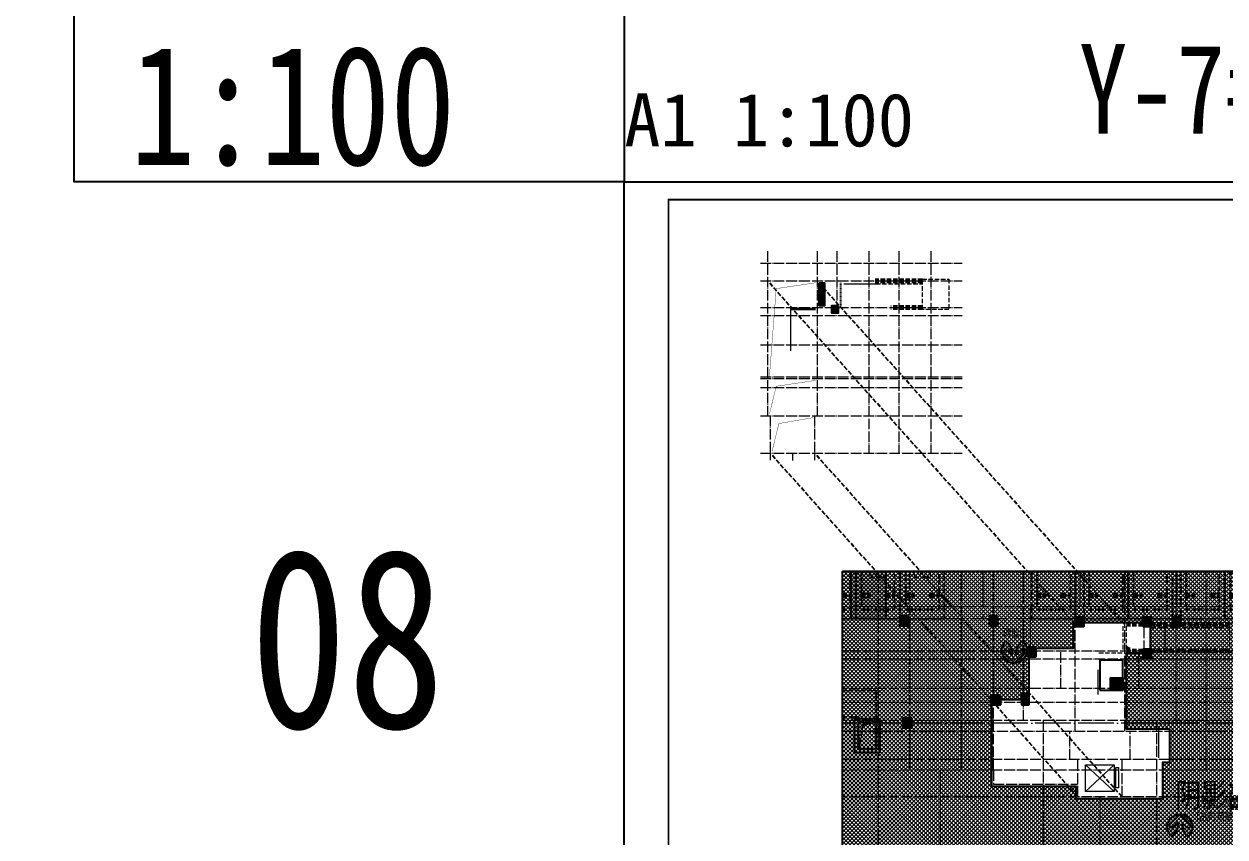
# Model space of a CAD drawing. Extents: x -518115 to 389031, y -231062 to 1628073.
# Drawn here: x -34811 to 32868, y 742162 to 787961 of the extents above; entities that cross this region are included whole.
import ezdxf
from ezdxf.xclip import XClip

# ---------------------------------------------------------------- set-up
doc = ezdxf.new("R2010")
doc.units = 0
doc.header["$LTSCALE"] = 1000
doc.header["$MEASUREMENT"] = 0
doc.header["$XCLIPFRAME"] = 0
for name, pattern in [('#P_--_20B1_001_t3$0$DASH', [0.35, 0.25, -0.1]), ('5、6、7#楼参照$0$DASH', [0.35, 0.25, -0.1]), ('__DASH', [0.35, 0.25, -0.1]), ('DASH', [0.35, 0.25, -0.1]), ('DOTE', [2.4200000000000004, 2, -0.2, 0.02, -0.2]), ('HIDDEN', [0.375, 0.25, -0.125])]:
    doc.linetypes.add(name, pattern=pattern)
for name, color, linetype in [('0-R-口部编号', 211, 'Continuous'), ('0-R-风井', 2, 'Continuous'), ('0-R疏散口', 20, 'Continuous'), ('HS-A-停车位（标准）', 9, 'Continuous'), ('text', 7, 'Continuous'), ('VPIPE-雨水', 4, 'DASH'), ('人防集水坑', 11, 'Continuous'), ('图框', 140, 'Continuous'), ('审核', 1, 'Continuous'), ('排水', 155, 'Continuous'), ('疏散口', 20, 'Continuous')]:
    doc.layers.add(name, color=color, linetype=linetype)
for name, color, linetype, lineweight in [('3.5方案汇报，与郭总、侯月琴确定户型_t8$0$STAIR', 2, 'Continuous', 18), ('AE-PARKING', 70, '5、6、7#楼参照$0$DASH', 13), ('DOTE', 19, 'DOTE', 9), ('PUB_HATCH', 8, 'Continuous', 9), ('STAIR', 2, 'Continuous', 18), ('WINDOW', 144, 'Continuous', 15), ('填充', 251, 'Continuous', 5), ('平面-看线', 45, 'Continuous', 15), ('砼柱', 2, 'Continuous', 35)]:
    doc.layers.add(name, color=color, linetype=linetype, lineweight=lineweight)
doc.layers.add('yichutu', color=7, linetype='Continuous', true_color=0xffffff, plot=False)
doc.styles.add('-宋体', font='', dxfattribs={"width": 0.8})
doc.styles.add('_TCH_LABEL', font='')
doc.styles.add('黑体', font='')
doc.styles.get('-宋体').set_extended_font_data('SimSun')
doc.styles.get('_TCH_LABEL').set_extended_font_data('SimHei')
doc.styles.get('黑体').set_extended_font_data('SimHei')

# ---------------------------------------------------------------- blocks, each defined once
blk = doc.blocks.new('A$C27F3146B')
at = {"layer": '填充'}
h = blk.add_hatch(dxfattribs=at)
h.set_pattern_fill('ANSI37', color=196, scale=100, style=0)
h.set_pattern_definition([(45, (794705.0482087337, -474761.836884725), (-112.2532015133644, 112.2532015133644), []), (135, (794705.0482087337, -474761.836884725), (-112.2532015133644, -112.2532015133644), [])])
h.paths.add_polyline_path([(-78047.84475281695, 55598.90015378612), (-78047.85200551234, 57298.90015371813), (-82397.59764430451, 57298.88886980753), (-82397.57740098215, 55848.72669994313), (-84897.74149149947, 55848.69179927575), (-84897.31819881557, 52948.48577278893), (-86997.40124058141, 52948.49894836586), (-86997.40124164626, 48098.93467437138), (-82247.59509259823, 48098.93467553495), (-82247.59469583607, 47398.67218604649), (-77347.6586801185, 47398.74348848069), (-77347.65639086242, 49448.75700905488), (-76947.70231039904, 49448.5724530851), (-76947.70459957013, 51298.82272938214), (-79397.59098087589, 51298.91482383938), (-79397.58403470763, 55598.9001538108)], flags=16)
h.paths.add_polyline_path([(-95397.5944704545, 60198.66328091751), (-41397.60760291317, 60198.66328091751), (-41397.60760291317, 40698.66328209429), (-95397.5944704545, 40698.66328209429)])
h.paths.add_polyline_path([(-53797.84047504084, 56449.04526330455), (-53797.84153436753, 57347.78367693926), (-58647.13931421598, 57349.5562753409), (-58647.14119221899, 55599.06377967045), (-57397.40287573857, 55599.06377969723), (-57397.54966125952, 51398.92680933018), (-61997.54312509682, 51398.92534992861), (-61997.54097755975, 48098.93429520761), (-57247.5488927199, 48098.93429536722), (-57247.54889756569, 47398.66799896699), (-54547.54889650829, 47398.66799897735), (-54547.5488965119, 49448.67160967493), (-51347.57692765247, 49448.65619971009), (-51347.56376758742, 53748.67191079649), (-51847.51493034093, 53748.65746757895), (-51847.52167625376, 56448.99989374139)], flags=16)
at = {"layer": '填充', "color": 196}
for points in [[(-95397.5944704545, 60198.66328091751), (-41397.60760291317, 60198.66328091751), (-41397.60760291317, 40698.66328209429), (-95397.5944704545, 40698.66328209429)], [(-78047.84475281695, 55598.90015378612), (-78047.85200551234, 57298.90015371813), (-82397.59764430451, 57298.88886980753), (-82397.57740098215, 55848.72669994313), (-84897.74149149947, 55848.69179927575), (-84897.31819881557, 52948.48577278893), (-86997.40124058141, 52948.49894836586), (-86997.40124164626, 48098.93467437138), (-82247.59509259823, 48098.93467553495), (-82247.59469583607, 47398.67218604649), (-77347.6586801185, 47398.74348848069), (-77347.65639086242, 49448.75700905488), (-76947.70231039904, 49448.5724530851), (-76947.70459957013, 51298.82272938214), (-79397.59098087589, 51298.91482383938), (-79397.58403470763, 55598.9001538108)]]:
    blk.add_lwpolyline(points, close=True, dxfattribs=at)
blk = doc.blocks.new('A$C25A378E3')
at = {"layer": 'HS-A-停车位（标准）', "linetype": 'DASH'}
for p, q in [((299.9288666398497, 4280.200665866025), (299.9276344913524, 4120.200664976728)), ((299.9276344913524, 4120.200664976728), (799.9273485837039, 4120.008946264163)), ((299.9282505712472, 4200.200665451237), (799.9279646449722, 4200.00894667895)), ((299.9288666398497, 4280.200665866025), (799.9285807174165, 4280.00894703425)), ((799.9285807174165, 4280.00894703425), (799.9273485837039, 4120.008946264163)), ((1699.929113851395, 4280.193678615266), (1699.927881702897, 4120.19367778569)), ((1699.927881702897, 4120.19367778569), (2199.927595795365, 4120.001958953799)), ((1699.928497782676, 4200.193678200361), (2199.928211856517, 4200.001959428308)), ((1699.929113851395, 4280.193678615266), (2199.928827928961, 4280.001959843212)), ((2199.928827928961, 4280.001959843212), (2199.927595795365, 4120.001958953799)), ((300.0205537431175, 1700.046125917463), (-199.9740653929766, 2550.049336581258)), ((2200.020893819514, 1700.035927985562), (2700.026429273654, 2550.032717227354))]:
    blk.add_line(p, q, dxfattribs=at)
for points in [[(1.164153218269348e-10, 5499.999999999884), (2499.999999842257, 5499.971898506512), (2499.938176556607, -0.02810114610474557), (-0.06182328553404659, 3.472669050097466e-07)], [(299.9943796824664, 4999.996627852321), (2199.994379562442, 4999.975270717288), (2199.938176575466, -0.02472896687686443), (299.9381766954903, -0.003371831844560802)]]:
    blk.add_lwpolyline(points, close=True, dxfattribs=at)
blk = doc.blocks.new('TYUIYOIUO')
at = {"layer": '0-R-风井', "linetype": '__DASH'}
for p, q in [((-220495.2604517784, 794766.7156419335), (-212859.8629011378, 794766.7156419335)), ((-212859.8629011378, 794766.7156419335), (-212859.8629011379, 792966.6619020574)), ((-220495.2604517784, 793266.7156419335), (-213859.8629011378, 793266.7156419335)), ((-213859.8629011378, 793266.7156419335), (-213859.8629011379, 792966.6619020574)), ((-213859.8629011379, 792966.6619020574), (-213859.8629011379, 791466.6619020574)), ((-212859.8629011379, 792966.6619020574), (-213859.8629011379, 792966.6619020574)), ((-212859.8629011379, 791466.6619020574), (-212859.8629011379, 792966.6619020574)), ((-213859.8629011379, 791466.6619020574), (-212859.8629011379, 791466.6619020574)), ((-212859.8629011379, 791466.6619020574), (-213859.8629011379, 791466.6619020574))]:
    blk.add_line(p, q, dxfattribs=at)
blk.add_lwpolyline([(-212859.873652828, 792966.6619020574), (-213625.1434895012, 792789.1179162799), (-213859.8629011379, 791466.6619020574)], dxfattribs=at)
blk = doc.blocks.new('A$C1DD019F9')
at = {"layer": '疏散口'}
h = blk.add_hatch(color=256, dxfattribs=at)
edge = h.paths.add_edge_path()
edge.add_line((1657.837590239942, 3315.723901660649), (367.3306208625436, 2025.216944172512))
edge.add_arc((562.7390984487897, 1829.808464785995), 276.3493204781321, 134.999999736071, 315.0000450135555)
edge.add_line((758.1477304548025, 1634.400139819365), (1381.488251060247, 2257.740654682275))
edge.add_arc((-487.2515846193137, 1989.868379143272), 1887.841129295078, -24.12321173134552, 8.157426411511608, ccw=False)
edge.add_arc((-487.2518275084583, 1989.868449001487), 1887.841379523462, 303.5961554791981, 335.8767893464231, ccw=False)
edge.add_arc((1657.83757689014, 1657.627985069564), 1658.095916591085, 89.99999953869542, 228.4172749558772, ccw=False)
h = blk.add_hatch(color=256, dxfattribs=at)
edge = h.paths.add_edge_path()
edge.add_line((1657.837590239942, 3315.723901660649), (2948.344559617341, 2025.216944172512))
edge.add_arc((2752.936082031095, 1829.808464785995), 276.3493204781321, -135.00004501355562, 45.000000263928996, ccw=False)
edge.add_line((2557.527450025082, 1634.400139819365), (1934.186929419636, 2257.740654682275))
edge.add_arc((3802.926765099197, 1989.868379143272), 1887.841129295078, 171.8425735884883, 204.1232117313454)
edge.add_arc((3802.927007988342, 1989.868449001489), 1887.841379523464, 204.123210653577, 236.403844520802)
edge.add_arc((1657.837603589745, 1657.627985069564), 1658.095916591085, 311.5827250441228, 450.0000004613047)
for points in [[(1657.837590239942, 3315.723901660649), (367.3306208625437, 2025.216944172512, 1.000000395120669), (758.1477304548025, 1634.400139819365), (1381.488251060247, 2257.740654682275, -0.1417897514410627), (1235.721885070204, 1218.307265423704, -0.141789732410033), (557.3581269979476, 417.3751685111782, -0.6899650482418342), (1657.837590239942, 3315.723901660649)], [(1657.837590239942, 3315.723901660649), (2948.344559617341, 2025.216944172512, -1.000000395120669), (2557.527450025082, 1634.400139819365), (1934.186929419636, 2257.740654682275, 0.1417897514410627), (2079.953295409679, 1218.307265423704, 0.141789732410033), (2758.317053481937, 417.3751685111782, 0.6899650482418342), (1657.837590239942, 3315.723901660649)]]:
    blk.add_lwpolyline(points, format="xyb", close=True, dxfattribs=at)
blk = doc.blocks.new('充电车位')
at = {"layer": 'AE-PARKING', "linetype": 'ByBlock'}
h = blk.add_hatch(color=1, dxfattribs=at)
h.dxf.hatch_style = 1
h.paths.add_polyline_path([(-1007586.192309124, -1042637.750552036), (-1007473.70691881, -1042375.484842397), (-1007689.223537753, -1042375.484842405), (-1007425.007632948, -1042030.478523538), (-1007514.574478829, -1042281.719792634), (-1007278.962196556, -1042297.991757713)])
at = {"layer": 'AE-PARKING', "color": 1}
for p, q in [((-1007928.602682202, -1041872.947363779), (-1007028.602682206, -1041872.947363779)), ((-1007928.602682199, -1041872.947363779), (-1007928.602682201, -1042772.947363771)), ((-1007028.602682203, -1041872.947363779), (-1007028.602682201, -1042772.947363771)), ((-1007928.602682204, -1042772.947363771), (-1007028.602682201, -1042772.947363771))]:
    blk.add_line(p, q, dxfattribs=at)
at = {"layer": 'AE-PARKING', "color": 1, "linetype": 'ByBlock'}
for p, q in [((-1007425.007632948, -1042030.478523538), (-1007689.223537753, -1042375.484842405)), ((-1007425.007632948, -1042030.478523538), (-1007514.574478829, -1042281.719792634)), ((-1007689.223537753, -1042375.484842405), (-1007473.70691881, -1042375.484842397)), ((-1007278.962196556, -1042297.991757713), (-1007586.192309124, -1042637.750552036)), ((-1007586.192309124, -1042637.750552036), (-1007473.70691881, -1042375.484842397)), ((-1007514.574478829, -1042281.719792634), (-1007278.962196556, -1042297.991757713))]:
    blk.add_line(p, q, dxfattribs=at)
blk = doc.blocks.new('A$C24B36177')
for points in [[(-33100.00072647131, -16697.00419361377), (-33550.00072647131, -16697.00419361377), (-33550.00072647131, -17197.00419361377), (-33100.00072647131, -17197.00419361377)], [(-28064.61950743129, -16697.00424090121), (-28514.61950743129, -16697.00424090121), (-28514.61950743129, -17197.00424090121), (-28064.61950743129, -17197.00424090121)], [(-23200, -16747.00424090121), (-23650, -16747.00424090121), (-23650, -17247.00424090121), (-23200, -17247.00424090121)], [(-19389.61950742546, -16747.00424090121), (-19839.61950742546, -16747.00424090121), (-19839.61950742546, -17247.00424090121), (-19389.61950742546, -17247.00424090121)], [(-17750, -16747.00424090121), (-18200, -16747.00424090121), (-18200, -17247.00424090121), (-17750, -17247.00424090121)], [(-25889.61950742546, -18447.00409836951), (-26339.61950742546, -18447.00409836951), (-26339.61950742546, -18947.00409836951), (-25889.61950742546, -18947.00409836951)], [(-19389.61950742546, -18547.00409836951), (-19839.61950742546, -18547.00409836951), (-19839.61950742546, -19047.00409836951), (-19389.61950742546, -19047.00409836951)], [(-27889.61950743129, -21147.00424090121), (-28439.61950743129, -21147.00424090121), (-28439.61950743129, -21647.00424090121), (-27889.61950743129, -21647.00424090121)], [(-26289.61950743129, -21047.00424090121), (-26689.61950743129, -21047.00424090121), (-26689.61950743129, -21647.00424090121), (-26289.61950743129, -21647.00424090121)], [(-32889.61950743129, -22447.00424090121), (-33389.61950743129, -22447.00424090121), (-33389.61950743129, -22947.00424090121), (-32889.61950743129, -22947.00424090121)]]:
    blk.add_hatch(color=1).paths.add_polyline_path(points)
at = {"layer": '砼柱', "color": 1, "lineweight": 35}
for points in [[(-33100.00072647131, -16697.00419361377), (-33550.00072647131, -16697.00419361377), (-33550.00072647131, -17197.00419361377), (-33100.00072647131, -17197.00419361377)], [(-28064.61950743129, -16697.00424090121), (-28514.61950743129, -16697.00424090121), (-28514.61950743129, -17197.00424090121), (-28064.61950743129, -17197.00424090121)], [(-23200, -16747.00424090121), (-23650, -16747.00424090121), (-23650, -17247.00424090121), (-23200, -17247.00424090121)], [(-19389.61950742546, -16747.00424090121), (-19839.61950742546, -16747.00424090121), (-19839.61950742546, -17247.00424090121), (-19389.61950742546, -17247.00424090121)], [(-17750, -16747.00424090121), (-18200, -16747.00424090121), (-18200, -17247.00424090121), (-17750, -17247.00424090121)], [(-25889.61950742546, -18447.00409836951), (-26339.61950742546, -18447.00409836951), (-26339.61950742546, -18947.00409836951), (-25889.61950742546, -18947.00409836951)], [(-19389.61950742546, -18547.00409836951), (-19839.61950742546, -18547.00409836951), (-19839.61950742546, -19047.00409836951), (-19389.61950742546, -19047.00409836951)], [(-27889.61950743129, -21147.00424090121), (-28439.61950743129, -21147.00424090121), (-28439.61950743129, -21647.00424090121), (-27889.61950743129, -21647.00424090121)], [(-26289.61950743129, -21047.00424090121), (-26689.61950743129, -21047.00424090121), (-26689.61950743129, -21647.00424090121), (-26289.61950743129, -21647.00424090121)], [(-32889.61950743129, -22447.00424090121), (-33389.61950743129, -22447.00424090121), (-33389.61950743129, -22947.00424090121), (-32889.61950743129, -22947.00424090121)]]:
    blk.add_lwpolyline(points, close=True, dxfattribs=at)
blk = doc.blocks.new('FSFSFASFSFESFSEF')
at = {"layer": '人防集水坑', "ltscale": 0.8}
h = blk.add_hatch(dxfattribs=at)
h.set_pattern_fill('GRATE', color=256, scale=75, style=0)
h.set_pattern_definition([(270, (-806039.3574039747, 23438904.07928268), (59.53125, -1.822618869043522e-14), []), (360, (-806039.3574039747, 23438904.07928268), (8.748522416193854e-14, 238.125), [])])
h.paths.add_polyline_path([(286466.5787021541, 761315.5335229017), (287066.5787021541, 761315.5335229017), (287066.5787021541, 760715.5335229017), (286466.5787021541, 760715.5335229017)])
at = {"layer": '人防集水坑'}
for points in [[(287116.5787021541, 760665.5335229017), (286416.5787021541, 760665.5335229017), (286416.5787021541, 761365.5335229017), (287116.5787021541, 761365.5335229017)], [(287066.5787021541, 760715.5335229017), (286466.5787021541, 760715.5335229017), (286466.5787021541, 761315.5335229017), (287066.5787021541, 761315.5335229017)]]:
    blk.add_lwpolyline(points, close=True, dxfattribs=at)
at = {"layer": '排水'}
blk.add_lwpolyline([(285816.5787021536, 760665.5335229018), (287116.5787021536, 760665.5335229018), (287116.5787021534, 762365.5335229018), (285816.5787021534, 762365.5335229018)], close=True, dxfattribs=at)
blk = doc.blocks.new('DFBFBFBGF')
at = {"layer": 'STAIR', "color": 246, "linetype": '#P_--_20B1_001_t3$0$DASH'}
for p, q in [((293136.325158803, 754230.1456084143), (287316.5787030022, 754230.1456084143)), ((293136.3251588031, 754160.1456084616), (287316.5787030022, 754160.1456084708)), ((293136.3251588029, 754100.1456084616), (287316.5787030022, 754100.1456084704)), ((293136.3251588018, 754030.1456084143), (287316.5787030022, 754030.1456084145)), ((288716.325158803, 753970.1456084145), (293136.3251588018, 753970.1456083918)), ((293136.3251588018, 754030.1456084143), (293136.325158803, 754230.1456084143)), ((293136.325158803, 752730.1456083826), (287316.5787030022, 752730.1456085002)), ((293136.3251588031, 752660.1456084299), (287316.5787030022, 752660.1456085349)), ((293136.3251588029, 752600.1456084299), (287316.5787030022, 752600.1456085352)), ((293136.3251588018, 752530.1456083826), (293136.325158803, 752730.1456083826)), ((293136.3251588018, 752530.1456083826), (287316.5787030022, 752530.1456085071))]:
    blk.add_line(p, q, dxfattribs=at)
blk.add_lwpolyline([(293136.325158803, 754230.1456084143), (294636.325158803, 754230.1456084143), (294636.325158803, 752530.1456083859), (293136.325158803, 752530.1456083859)], close=True, dxfattribs=at)
at = {"layer": '审核', "color": 58, "linetype": 'HIDDEN', "ltscale": 0.2}
blk.add_line((289519.4158324369, 752530.1456084601), (289519.4158324566, 754230.1456084143), dxfattribs=at)
blk = doc.blocks.new('A$C74D73064')
h = blk.add_hatch()
h.set_pattern_fill('ACAD_ISO10W100', color=8, scale=125, angle=90, style=0)
h.set_pattern_definition([(90, (278075.2999756153, -731194.3965097175), (-93.75, 5.740531871003218e-15), [225, -56.25, 9.375, -56.25])])
h.paths.add_polyline_path([(63780.23772452108, 67618.92371150211), (65779.74150310433, 67618.923711224), (65780.23708311643, 84119.25653060107), (63780.23708311643, 84119.25653060107)])
at = {"color": 2}
blk.add_lwpolyline([(63780.23772452108, 67618.92371150211), (65779.74150310433, 67618.923711224), (65780.23708311643, 84119.25653060107), (63780.23708311643, 84119.25653060107)], close=True, dxfattribs=at)
at = {"color": 3}
blk.add_lwpolyline([(63315.4263196605, 70272.25150029897), (117315.4131872018, 70272.25150029897), (117315.4131872018, 50772.25150147581), (63315.4263196605, 50772.25150147581)], close=True, dxfattribs=at)
at = {"color": 251, "true_color": 0x636466}
blk.add_lwpolyline([(80665.17603729805, 65672.4883731677), (80665.16878460266, 67372.48837309971), (76315.42314581049, 67372.477089189), (76315.44338913285, 65922.31491932471), (73815.27929861553, 65922.28001865721), (73815.70259129943, 63022.07399217051), (71715.61954953359, 63022.08716774744), (71715.61954846873, 58172.5228937529), (76465.42569751677, 58172.52289491647), (76465.42609427893, 57472.26040542801), (81365.3621099965, 57472.33170786221), (81365.36439925258, 59522.3452284364), (81765.31847971596, 59522.16067246662), (81765.31619054487, 61372.41094876372), (79315.42980923911, 61372.50304322096), (79315.43675540737, 65672.48837319226)], close=True, dxfattribs=at)
at = {"layer": '3.5方案汇报，与郭总、侯月琴确定户型_t8$0$STAIR'}
for p, q in [((78615.42633201892, 59372.24230541184), (77015.42633201845, 57872.24230541324)), ((77015.42633201845, 59372.24230541184), (78615.42633201892, 57872.24230541324))]:
    blk.add_line(p, q, dxfattribs=at)
for points in [[(77015.42633201845, 57872.24230541324), (77015.42633201845, 59372.24230541184), (78615.42633201892, 59372.24230541184), (78615.42633201892, 57872.24230541324)], [(78715.42633200937, 58072.24230552872), (78715.42633200937, 59222.24230552919), (78865.42633201217, 59222.24230552919), (78865.42633201217, 58072.24230552872)]]:
    blk.add_lwpolyline(points, close=True, dxfattribs=at)
at = {"layer": 'DOTE', "color": 5}
for p, q in [((65780.0351011306, 93136.92275867704), (65780.0351011306, 67619.25646164955)), ((71230.0351011306, 93136.92275867704), (71230.0351011306, 67619.25646164955)), ((76680.0351011306, 93136.92275867704), (76680.0351011306, 67619.25646164955)), ((82130.0351011306, 93136.92275867704), (82130.0351011306, 67619.25646164955)), ((-86385.24772744614, 67619.25646164955), (196116.0437006026, 67619.25646164955)), ((196116.043700602, 61719.25646164967), (-86385.24772744614, 61719.25646164967))]:
    blk.add_line(p, q, dxfattribs=at)
at = {"layer": 'DOTE', "linetype": 'DOTE', "ltscale": 0.3}
for p, q in [((71815.04464081663, 59072.52574316377), (71815.04464314866, 58272.52581835119)), ((71815.04464084795, 58272.52581835119), (76564.85039179306, 58272.52583219728))]:
    blk.add_line(p, q, dxfattribs=at)
at = {"layer": 'STAIR', "color": 246, "linetype": '#P_--_20B1_001_t3$0$DASH'}
for p, q in [((79115.06747610855, 67172.09690903104), (79115.06747613626, 65872.48753626214)), ((79315.06747612951, 65872.48753626214), (79315.06238964398, 67172.48744829581)), ((77765.42995815736, 65672.24126718345), (79115.42633214255, 65672.24126671033))]:
    blk.add_line(p, q, dxfattribs=at)
at = {"layer": 'STAIR'}
blk.add_lwpolyline([(77705.42531366111, 64713.77724462969), (77705.41766359762, 63332.24172114755)], dxfattribs=at)
at = {"layer": 'WINDOW'}
blk.add_line((81115.31807429006, 61322.2523957697), (81115.3180883209, 59772.25225000829), dxfattribs=at)
for name, p in [('A$C24B36177', (100104.7992927884, 84419.25646130543)), ('A$C27F3146B', (158713.020790115, 10073.58821938152)), ('DFBFBFBGF', (-208001.1523700802, -686857.6578303024)), ('FSFSFASFSFESFSEF', (-208001.1523704518, -697093.2912097081))]:
    blk.add_blockref(name, p)
at = {"layer": '0-R疏散口', "yscale": 0.4305656706515025, "zscale": 0.4305656706515025}
for p, xscale, rotation in [((72256.60849710205, 66511.08363724244), -0.4305656706515025, 181.4259203059818), ((81599.58775826043, 55173.50403253478), 0.4305656706515025, 358.5740796940182)]:
    blk.add_blockref('A$C1DD019F9', p, dxfattribs=dict(at, xscale=xscale, rotation=rotation))
at = {"layer": 'AE-PARKING', "rotation": 359.9974937272497}
for p in [(1072829.334813682, 1112662.743279228), (1075329.334813682, 1112662.743279228)]:
    blk.add_blockref('充电车位', p, dxfattribs=at)
at = {"layer": 'HS-A-停车位（标准）'}
blk.add_blockref('TYUIYOIUO', (278075.2999756153, -731194.3965097175), dxfattribs=at)
at = {"layer": 'HS-A-停车位（标准）', "linetype": 'DASH', "xscale": -1, "rotation": 179.9993559612105}
for p in [(61555.2205709453, 73119.25646130368), (64055.2205709453, 73119.25646130368), (66555.22057094541, 73119.25646130356), (73955.03510104713, 73119.25646095606), (76905.09692433255, 73119.25646130368), (79405.03510104713, 73119.25646095606), (82355.09692433255, 73119.25646130368), (84855.03510104713, 73119.25646095606)]:
    blk.add_blockref('A$C25A378E3', p, dxfattribs=at)
at = {"layer": '0-R-口部编号', "style": '-宋体', "width": 0.75}
for s, p in [('人防1-2口', (83387.02730487846, 57016.98941496061)), ('(战时疏散250人)', (83214.26666950248, 56228.09693029569))]:
    blk.add_text(s, height=450, dxfattribs=at).set_placement(p)
at = {"layer": '0-R疏散口', "style": '-宋体', "width": 0.75}
blk.add_text('疏散口', height=450, dxfattribs=at).set_placement((72332.69081894087, 66579.9536120462))
blk = doc.blocks.new('HFHFTHFD')
at = {"layer": 'DOTE', "linetype": 'DOTE', "ltscale": 0.3}
for p, q in [((420616.5787028493, 612948.8100463543), (420616.5787028495, 593448.8100475312)), ((422416.5787019647, 601748.8100391305), (422416.5787019647, 612948.8100463543)), ((425316.5787020741, 601748.8100473222), (425316.5787020741, 612948.8100463543)), ((427116.5787021646, 601748.8100473222), (427116.5787027501, 612948.8100463543)), ((428816.5787016117, 604548.8100388076), (428816.5787015849, 612948.8100463543)), ((431716.5787021924, 603949.0803065526), (431716.5787021923, 612948.8100463543)), ((434516.5787031293, 603949.0803065526), (434516.5787031293, 612948.8100463543)), ((437416.57870371, 604548.8100388076), (437416.5787037368, 612948.8100463543)), ((439116.5787031571, 601748.8100473222), (439116.5787025715, 612948.8100463543)), ((440916.5787032476, 601748.8100473222), (440916.5787032476, 612948.8100463543)), ((443816.578703357, 601748.8100391305), (443816.5787033571, 612948.8100463543)), ((445616.5787024723, 612948.8100463543), (445616.5787024723, 593448.8100475312)), ((447416.5787015875, 601748.8100391305), (447416.5787015874, 612948.8100463543)), ((450316.5787016969, 601748.8100473222), (450316.5787016969, 612948.8100463543)), ((452116.5787017875, 601748.8100473222), (452116.578702373, 612948.8100463543)), ((453816.5787012345, 604548.8100388076), (453816.5787012078, 612948.8100463543)), ((456716.5787018152, 603949.0803065526), (456716.5787018152, 612948.8100463543)), ((459516.5787027521, 603949.0803065526), (459516.5787027522, 612948.8100463543)), ((462416.5787033328, 604548.8100388076), (462416.5787033596, 612948.8100463543)), ((464116.57870278, 601748.8100473222), (464116.5787021944, 612948.8100463543)), ((465916.5787028704, 601748.8100473222), (465916.5787028704, 612948.8100463543)), ((468816.5787029798, 601748.8100391305), (468816.5787029798, 612948.8100463543)), ((470616.5787020952, 612948.8100463543), (470616.5787020951, 593448.8100475312)), ((472616.5787020951, 610948.8100463543), (418616.5787028495, 610948.8100463543)), ((429216.5787418562, 608448.8079394411), (429216.5792071599, 610948.8075475836)), ((435616.5800621139, 608448.8079394314), (435616.5805274176, 610948.8075475739)), ((455616.5773428306, 608448.8079394314), (455616.5768775269, 610948.8075475739)), ((462016.5786630883, 608448.8079394411), (462016.5781977847, 610948.8075475836)), ((472616.5787020951, 608448.8100463543), (418616.5787028495, 608448.8100463543)), ((430916.5787021924, 606348.8100465569), (430916.5787021922, 608448.8100463543)), ((435316.5787031294, 606348.8100465569), (435316.5787031293, 608448.8100463543)), ((472616.5787020951, 607998.8100463543), (418616.5787028495, 607998.8100463543)), ((455916.5787018151, 606348.8100465569), (455916.5787018152, 607998.8100463542)), ((460316.5787027521, 606348.8100465569), (460316.5787027522, 607998.8100463542)), ((472616.5787020951, 606348.8100465569), (418616.5787028495, 606348.8100465569)), ((472616.5787020951, 605548.8100406288), (418616.5787028495, 605548.8100406289)), ((472616.5787020951, 604548.8100471114), (418616.5787028495, 604548.8100471116)), ((429916.7956125877, 604548.8100471115), (429916.5572264311, 593448.8100475312)), ((436316.361792734, 604548.8100471115), (436316.6001788905, 593448.8100475312)), ((454916.7956122105, 604548.8100471115), (454916.5572260541, 593448.8100475312)), ((461316.3617923568, 604548.8100471115), (461316.6001785134, 593448.8100475312)), ((418616.5787028495, 603949.0803176122), (472616.5787020951, 603949.0802720234)), ((431416.5779594908, 602348.8100463725), (431416.5779592263, 603948.8100463734)), ((434816.5794645891, 602348.8100463725), (434816.5794648536, 603948.8100463734)), ((456416.5779403554, 602348.8100463725), (456416.5779400909, 603948.8100463734)), ((459816.5794454537, 602348.8100463725), (459816.5794457182, 603948.8100463734)), ((472616.5787020951, 602348.8100463724), (418616.5787028495, 602348.8100463726)), ((431866.5787074884, 600248.8100463784), (431866.5787075731, 602348.8100463543)), ((434366.5786978334, 600248.8100463304), (434366.5786977486, 602348.8100463543)), ((456866.5787071111, 600248.8100463304), (456866.5787071959, 602348.8100463543)), ((459366.5786974561, 600248.8100463784), (459366.5786973714, 602348.8100463543)), ((472616.5787020951, 601748.8100473221), (418616.5787028495, 601748.8100473222)), ((424116.5787026776, 601748.8100392178), (424116.5787026776, 593448.8100475312)), ((442116.5787120232, 601748.8100392178), (442116.5787120232, 593448.8100475312)), ((449116.5786929213, 601748.8100392178), (449116.5786929213, 593448.8100475312)), ((467116.5787022669, 601748.8100392178), (467116.5787022669, 593448.8100475312)), ((472616.5787020951, 600248.810045596), (418616.5787028495, 600248.8100466327)), ((433116.5787096269, 600248.8100463543), (433116.5787096269, 593448.8100475312)), ((458116.5786953176, 600248.8100463543), (458116.5786953176, 593448.8100475312)), ((472616.5787020951, 597248.8100389724), (418616.5787028495, 597248.8100389724)), ((423316.5787026776, 597248.8100389725), (423316.5787026776, 596648.8100389723)), ((442916.5787231674, 597248.8100389725), (442916.5787231674, 596648.8100389723)), ((448316.5786817771, 597248.8100389725), (448316.5786817771, 596648.8100389723)), ((467916.5787022669, 597248.8100389725), (467916.578702267, 596648.8100389723)), ((472616.5787020951, 596648.8100389723), (418616.5787028495, 596648.8100389723)), ((472616.5787020951, 596048.810047531), (418616.5787028495, 596048.810047531)), ((429166.6130644571, 596048.8100475312), (429166.6001787189, 595448.8100475312)), ((430666.5829980801, 596048.8100475312), (430666.5958838182, 595448.8100475312)), ((435566.574427765, 596048.8100475312), (435566.5615420268, 595448.8100475312)), ((437066.544361388, 596048.8100475312), (437066.5572471261, 595448.8100475312)), ((454166.6130435566, 596048.8100475312), (454166.6001578184, 595448.8100475312)), ((455666.5829771796, 596048.8100475312), (455666.5958629177, 595448.8100475312)), ((460566.5744068645, 596048.8100475312), (460566.5615211263, 595448.8100475312)), ((462066.5443404875, 596048.8100475312), (462066.5572262256, 595448.8100475312)), ((472616.5787020951, 595448.810047531), (418616.5787028495, 595448.8100475312))]:
    blk.add_line(p, q, dxfattribs=at)
blk = doc.blocks.new('TK')
at = {"layer": '图框'}
blk.add_lwpolyline([(465375.0184975343, 548713.6539831527), (549475.0184975343, 548713.6539831527), (549475.0184975343, 489313.6539831528), (465375.0184975343, 489313.6539831528)], close=True, dxfattribs=at)
blk.add_lwpolyline([(465375.0184975343, 548713.6539831527), (549475.0184975343, 548713.6539831527), (549475.0184975343, 489313.6539831528), (465375.0184975343, 489313.6539831528)], close=True, dxfattribs=at)
at = {"layer": '图框', "const_width": 100}
blk.add_lwpolyline([(548475.0184975343, 490313.6539831528), (548475.0184975343, 547713.6539831527), (467875.0184975343, 547713.6539831527), (467875.0184975343, 490313.6539831528)], close=True, dxfattribs=at)
blk = doc.blocks.new('yct-841-594-84100-59399.9999999999-100-1000.0')
at = {"layer": 'yichutu', "color": 7, "true_color": 0xffffff}
blk.add_lwpolyline([(0, 0), (0, 59399.99999999994), (84100, 59399.99999999994), (84100, 0)], close=True, dxfattribs=at)
at = {"layer": 'yichutu', "color": 7, "true_color": 0xffffff, "style": '_TCH_LABEL'}
blk.add_text('A1 1:100', height=3000, dxfattribs=at).set_placement((0, 61399.99999999994))
blk = doc.blocks.new('A$C110D7C8B')
h = blk.add_hatch()
h.set_pattern_fill('ANSI32', color=246, scale=12, angle=135)
h.set_pattern_definition([(180, (0, 0), (-3.552713678800501e-15, -57.15000000000001), []), (180, (-19.05000822845492, 19.05000822845492), (-3.552713678800501e-15, -57.15000000000001), [])])
h.paths.add_polyline_path([(50, -1350.000000041677), (250.0000000000582, -1350.000000041677), (249.9999999999709, -150), (50.0000000000291, -150)])
at = {"color": 246}
for points in [[(0, -100), (300, -100), (300, -1400.000000041677), (0, -1400.000000041677)], [(50, -150), (250, -150), (250, -1350.000000041677), (50, -1350.000000041677)]]:
    blk.add_lwpolyline(points, close=True, dxfattribs=at)
blk = doc.blocks.new('A$C028C60F5')
at = {"color": 6}
blk.add_lwpolyline([(400.0000000717118, -1.851003617048264e-07), (0, 0), (-1.851003617048264e-07, -400.0000001632143), (399.9999998866115, -400.0000003483146)], close=True, dxfattribs=at)
at = {"layer": 'PUB_HATCH'}
blk.add_solid([(-1.851003617048264e-07, -400.0000001632143), (399.9999998866115, -400.0000003483146), (0, 0), (400.0000000717118, -1.851003617048264e-07)], dxfattribs=at)
blk = doc.blocks.new('A$C28781836')
at = {"color": 6, "const_width": 20}
for points in [[(-10119.74675783236, -5500.243901853333), (-9734.167879659159, -530.5246518856147), (-7519.74645551201, -200.2097836569883)], [(-10119.74482251349, -7600.249561245553), (-9734.163560814166, -6030.524345523096), (-7519.742136667017, -5700.209477294469)], [(-9969.746456323192, -9700.245550757623), (-9584.167872510036, -8130.523613388767), (-7669.746456337685, -7800.20874516014)]]:
    blk.add_lwpolyline(points, dxfattribs=at)
at = {"layer": 'DOTE', "linetype": 'DOTE', "ltscale": 0.3}
for p, q in [((-10219.74645435088, 1581.218299383647), (-10219.74645435071, -7700.246436149348)), ((-7419.746458312438, 1581.218299383647), (-7419.746458312613, -7700.244437432266)), ((-6319.745283643017, 1581.218299383647), (-6319.7452836429, -1600.245542986202)), ((-4519.746452808264, 1581.218299383647), (-4519.746452808671, -9800.242652851273)), ((-2819.746453945816, 1581.218299383647), (-2819.746453945816, -9800.240368603263)), ((-1019.746453295695, 1581.218299383647), (-1019.746453295695, -9800.240368603263)), ((-10619.74645439629, 899.754457013798), (743.8331035822048, 899.7544570136815)), ((-10619.74645439634, -100.2465892548207), (743.8330797610688, -100.2465892552864)), ((-10619.7464543964, -1600.245542986202), (743.8331035822048, -1600.245542986202)), ((-10619.7464543964, -2050.245542986202), (743.8331035822048, -2050.245542986202)), ((-10619.7464543964, -3700.245542986202), (743.833103582263, -3700.245542986086)), ((-10619.74645439652, -5500.245550913503), (743.8331035822048, -5500.245550913503)), ((-10619.74645439646, -5600.246664656908), (743.8331035822048, -5600.23855302122)), ((-10619.74645439652, -6100.245550913503), (743.8331035822048, -6100.245550913503)), ((-10619.74645439454, -7700.246721680276), (743.8331035841256, -7700.238610044587)), ((-10069.74645357818, -7700.246329075075), (-10069.74645357812, -10200.24555084261)), ((-7569.550093442725, -7700.244544366142), (-7569.550093442667, -10200.24554942362)), ((-10619.74645438691, -9800.246721668052), (743.8331035917508, -9800.238610032364)), ((-8819.648726167448, -9800.245436708676), (-8819.64872616739, -10205.08561670512))]:
    blk.add_line(p, q, dxfattribs=at)
at = {"layer": 'STAIR', "color": 246, "linetype": '#P_--_20B1_001_t3$0$DASH'}
for p, q in [((-1500, 0), (-4152.000000014203, 1.047737896442413e-09)), ((-1499.999999999884, -69.99999995273538), (-4152.000000013737, -69.75341075321194)), ((-1500.000000000116, -129.9999999527354), (-4152.000000013388, -129.7534107532119)), ((-1500.000000001164, -200), (-4152.000000012922, -199.9999999989523)), ((-4111.199999980512, -260.0000000090804), (-1500.000000001164, -260.0000000224682)), ((-1500, -1500.000000031665), (-3267.999999990105, -1499.999999998952)), ((-1499.999999999884, -1569.9999999844), (-3267.999999989639, -1569.754457053379)), ((-1500.000000000116, -1629.9999999844), (-3267.999999989115, -1629.754457012867)), ((-1500.000000001164, -1700.000000031665), (-3267.999999989115, -1699.754457054427))]:
    blk.add_line(p, q, dxfattribs=at)
at = {"layer": 'STAIR'}
for p, q in [((-5920, -259.9999999997672), (-4111.19999998057, -260.0000000090804)), ((-8869.74283019395, -1700.246588996262), (-7519.746456208813, -1700.246589469374))]:
    blk.add_line(p, q, dxfattribs=at)
at = {"layer": 'STAIR', "color": 246, "linetype": '#P_--_20B1_001_t3$0$DASH'}
blk.add_lwpolyline([(-1500, 0), (0, 0), (0, -1700.000000028405), (-1500, -1700.000000028405)], close=True, dxfattribs=at)
at = {"layer": 'STAIR'}
blk.add_lwpolyline([(-7519.746456187801, -1640.246589469374), (-8929.755123912648, -1640.246588975191), (-8929.755124753749, -4040.246135032154)], dxfattribs=at)
at = {"layer": '审核', "color": 58, "linetype": 'HIDDEN', "ltscale": 0.2}
blk.add_line((-6119.755594726943, -200.1547837678809), (-6119.682242507813, -1500.172692473629), dxfattribs=at)
at = {"layer": '平面-看线'}
for p, q in [((-1500.000000001164, -200), (-1500, 0)), ((-1500.000000001164, -1700.000000031665), (-1500, -1500.000000031665))]:
    blk.add_line(p, q, dxfattribs=at)
for name, p in [('A$C110D7C8B', (-7319.746456009045, -100.2399003441678)), ('A$C028C60F5', (-6619.744458064088, -1500.248004525783))]:
    blk.add_blockref(name, p)

msp = doc.modelspace()

# ---------------------------------------------------------------- linework, layer by layer
at = {"color": 251, "linetype": '__DASH', "true_color": 0x636466}
for p, q in [((24416.38375371019, 754129.899819053), (7093.753070252365, 773483.9353127617)), ((27216.38375258725, 754129.8998190528), (9893.753069129307, 773483.9353127617)), ((24566.38444834272, 744429.9000792454), (7243.753764884779, 763783.9355729541)), ((27066.58011461841, 744429.9000792454), (9743.949431160465, 763783.9355729541))]:
    msp.add_line(p, q, dxfattribs=at)
for points in [[(12016.58944637229, 748829.9125497405), (13416.58944637229, 748829.9125497405), (13416.58944637229, 746929.9125497405), (12016.58944637229, 746929.9125497405)], [(12216.58944637229, 748629.9125497405), (13216.58944637229, 748629.9125497405), (13216.58944637229, 747129.9125497405), (12216.58944637229, 747129.9125497405)]]:
    msp.add_lwpolyline(points, close=True)
at = {"layer": 'text', "color": 2}
msp.add_lwpolyline([(-985.8871883068932, 779065.3335769679), (-31985.88718830689, 779065.3335769679), (-31985.88718830689, 796873.6953152416), (-985.8871883068932, 796873.6953152416)], close=True, dxfattribs=at)
at = {"layer": 'VPIPE-雨水'}
msp.add_circle((27415.86763632088, 752830.1222001256), 55, dxfattribs=at)

# ---------------------------------------------------------------- block references
for name, p in [('TK', (-466360.9056858412, 230351.6795938152)), ('A$C28781836', (17313.50022121728, 773584.1811237114)), ('HFHFTHFD', (-407299.9999999775, 144181.0900190733))]:
    msp.add_blockref(name, p)
ref = msp.add_blockref('A$C74D73064', (-51998.8476281052, 686857.6471574006))
XClip(ref).set_block_clipping_path([(63315.4263196605, 50772.25150147575), (117315.41319851839, 70272.25290802709)])
at = {"layer": 'yichutu'}
msp.add_blockref('yct-841-594-84100-59399.9999999999-100-1000.0', (-985.8871883068932, 719665.3335769682), dxfattribs=at)

# ---------------------------------------------------------------- texts
at = {"layer": 'text', "color": 2, "style": '黑体', "width": 0.8}
for s, height, p in [('Y-7#楼,人防', 5047.088607594937, (24628.06492044055, 781791.1521658667)), ('1:100', 6729.451476793249, (-28822.7417098576, 780022.0070858574)), ('阴影部分详地库图纸', 1345.89029535865, (30055.92150961119, 743840.5778929694))]:
    msp.add_text(s, height=height, dxfattribs=at).set_placement(p)
at = {"layer": 'text', "color": 1, "style": '黑体', "width": 0.8}
msp.add_text('08', height=10094.17721518987, dxfattribs=at).set_placement((-22087.68953282188, 748312.2389476092))

doc.saveas('drawing.dxf')
